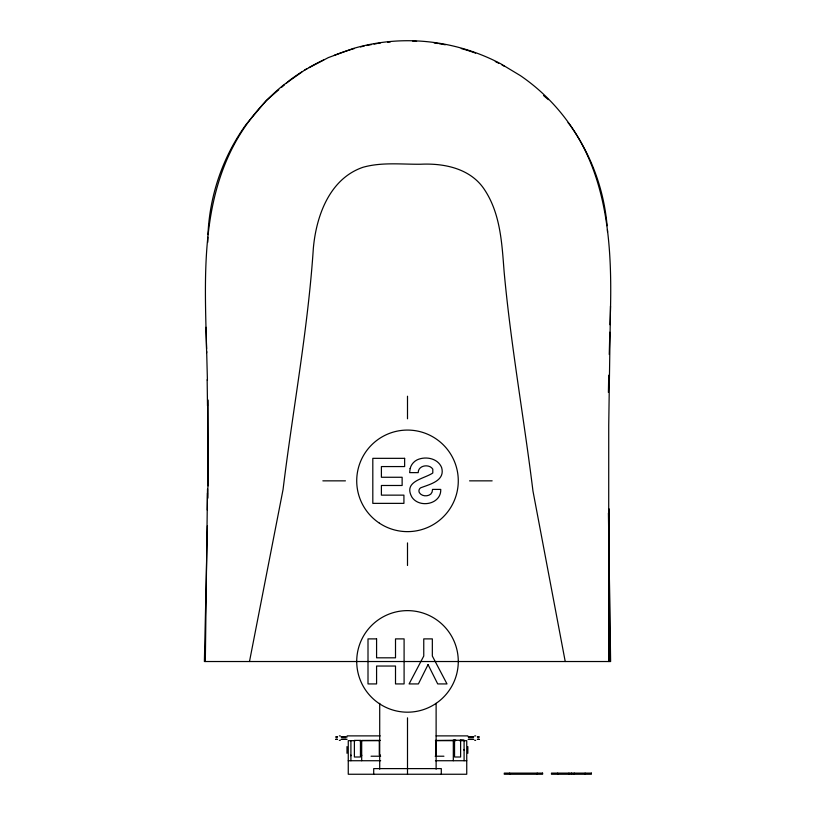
<?xml version="1.0" encoding="UTF-8"?>
<svg xmlns="http://www.w3.org/2000/svg" width="815" height="815" viewBox="0 0 815 815"><rect width="100%" height="100%" fill="white"/><g stroke="black" fill="none" stroke-linecap="round" stroke-linejoin="round"><path stroke-width="1.22" d="M350.908 755.77L350.908 755.098M350.908 740.896L350.908 760.731M361.687 755.77L361.687 755.098M464.092 750.33L464.092 749.443M435.505 740.448L464.092 740.203M464.092 760.731L464.092 740.672M207.499 489.102L205.319 661.525M207.285 510.058L207.458 493.004M207.896 498.118L207.794 400.236M608.398 392.443L608.734 375.216M610.486 306.094L608.734 425.206L608.693 661.525L609.019 508.906L609.834 661.525M207.417 525.818L204.382 661.525L610.618 661.525L609.212 566.374M610.028 324.706C612.503 255.258 610.537 179.697 567.556 121.404A193.654 193.654 0 0 0 520.398 75.632L500.583 63.692A200.704 200.704 0 0 0 430.483 42.034A195.549 195.549 0 0 0 353.068 48.543L328.333 57.6L305.004 69.846L283.518 85.025A196.537 196.537 0 0 0 233.742 145.386C200.072 209.088 205.034 283.223 206.643 352.885M609.243 354.484L609.844 332.194M335.841 737.005L337.532 736.852M479.159 739.266L477.335 739.419M249.492 661.525L283.049 489.56C292.891 409.181 307.958 329.392 313.327 248.514C316.159 216.138 329.505 178.689 363.032 167.269C381.817 161.981 401.459 164.447 420.693 164.233C444.511 163.092 470.999 168.593 484.782 190.078C500.563 214.162 501.938 243.736 504.108 271.558C510.832 345.03 523.923 417.738 532.949 490.936L565.223 661.525M278.761 89.762L266.342 100.479L245.957 124.624A203.801 203.801 0 0 0 207.957 234.649M281.623 87.287L284.486 84.811M286.401 83.161L290.221 79.87A198.514 198.514 0 0 1 301.632 71.995M347.129 739.266L340.996 739.419M322.862 480.85L345.438 480.85M469.562 480.85L492.138 480.85M339.346 735.884L340.273 735.884M347.129 735.884L380.177 735.884M436.096 735.884L467.871 735.884M474.727 735.884L475.654 735.884M340.996 736.852L347.129 737.005M468.126 736.852L473.8 736.852M477.335 736.852L479.159 737.005M335.912 737.005L337.359 737.005M341.597 737.005L345.876 737.005M468.513 737.005L473.403 737.005M477.641 737.005L479.088 737.005M335.912 739.266L337.359 739.266M341.597 739.266L345.876 739.266M468.513 739.266L473.403 739.266M477.641 739.266L479.088 739.266M337.532 739.419L335.841 739.266M468.126 739.419L473.8 739.419M455.707 740.061L453.313 740.061L453.313 760.731M460.495 740.061L464.092 740.387M339.346 740.387L340.273 740.387M380.391 740.387L361.687 740.448L361.687 760.731M474.727 740.387L475.654 740.387M355.452 740.672L348.26 740.672L348.26 774.25L466.74 774.25L466.74 740.672L459.548 740.672M359.262 740.672L379.566 740.672M435.434 740.672L455.738 740.672M380.391 755.036L379.291 755.036L379.291 740.387M435.668 755.036L435.709 740.387M371.059 756.218L380.646 756.218M435.179 756.218L443.93 756.218M348.26 760.731L380.646 760.731M435.434 760.731L466.74 760.731M543.564 95.538L548.342 99.654M568.055 122.688L569.685 124.624A203.801 203.801 0 0 1 607.104 225.755M208.222 485.832L207.743 399.635M206.001 327.273L206.592 348.789M206.664 351.316L207.417 380.411M608.418 513.083L608.907 546.07M207.153 379.729L207.499 405.86M585.129 773.119L585.129 774.25M574.259 773.119L574.259 774.25M571.519 773.119L571.519 774.25M568.931 773.119L568.931 774.25M557.694 773.119L557.694 774.25M537.197 773.119L537.197 774.25M509.681 773.119L509.681 774.25M467.841 746.591L467.841 753.305M460.618 740.387L460.618 757.003L454.546 757.003L454.546 740.387M441.292 774.25L441.292 768.606L373.708 768.606L373.708 774.25M436.117 703.325L436.117 769.187M407.5 396.212L407.5 418.788M407.5 542.912L407.5 565.488M407.5 717.832L407.5 774.25M379.709 703.325L379.709 769.187M347.007 746.591L347.007 753.305M607.399 229.565A203.801 203.801 0 0 1 607.552 232.112M304.861 69.998A198.514 198.514 0 0 1 307.031 68.704M309.211 67.431A198.514 198.514 0 0 1 323.728 59.902M334.15 55.379A198.514 198.514 0 0 1 354.393 48.533M360.485 46.934A198.514 198.514 0 0 1 364.173 46.068M366.628 45.528A198.514 198.514 0 0 1 371.569 44.55M374.044 44.102A198.514 198.514 0 0 1 376.52 43.694M377.753 43.501A198.514 198.514 0 0 1 380.238 43.134M387.726 42.227A198.514 198.514 0 0 1 390.232 41.993M412.838 41.27A198.514 198.514 0 0 1 416.608 41.402M434.161 42.961A198.514 198.514 0 0 1 437.889 43.501M439.122 43.694A198.514 198.514 0 0 1 445.306 44.784M461.249 48.533A198.514 198.514 0 0 1 475.603 53.138M495.316 61.532A198.514 198.514 0 0 1 498.678 63.224M502.02 64.986A198.514 198.514 0 0 1 504.23 66.188M207.774 242.269A203.801 203.801 0 0 1 207.866 237.196M410.139 468.564L409.639 472.629L418.217 472.639C418.075 465.273 429.271 463.541 432.796 469.155L432.796 473.006C423.973 478.986 402.977 481.135 411.932 497.181C419.491 508.56 441.333 504.312 440.752 489.407L432.531 489.407L432.072 492.107L430.748 494.135C427.447 496.753 421.742 496.406 419.389 492.698A3.668 3.668 0 0 1 420.652 487.808C429.699 484.324 445.377 480.86 441.659 467.657C438.001 458.264 425.552 455.901 417.107 459.874A13.295 13.295 0 0 0 410.139 468.564M428.048 664.622L418.401 683.928L409.099 683.928L423.759 656.044L423.759 638.889L432.337 638.889L432.337 656.044L446.997 683.928L437.706 683.928L428.048 664.622M404.637 458.336L372.812 458.336L372.812 503.364L403.924 503.364L403.924 495.143L381.4 495.143L381.4 485.485L402.131 485.485L402.131 477.264L381.4 477.264L381.4 466.567L404.637 466.567L404.637 458.336M376.581 638.889L368.003 638.889L368.003 683.928L376.581 683.928L376.581 666.038L395.509 666.038L395.509 683.928L404.097 683.928L404.097 638.889L395.509 638.889L395.509 657.817L376.581 657.817L376.581 638.889M360.454 740.387L354.382 740.387L354.382 757.003L360.454 757.003L360.454 740.387M542.596 773.119L504.281 773.119L504.281 774.25L542.596 774.25L542.596 773.119M591.374 773.119L551.48 773.119L551.48 774.25L591.374 774.25L591.374 773.119M379.393 523.149A50.785 50.785 0 0 0 458.183 484.039A50.785 50.785 0 0 0 384.924 435.363A50.785 50.785 0 0 0 379.393 523.149M379.393 703.702A50.785 50.785 0 0 0 458.183 664.592A50.785 50.785 0 0 0 384.924 615.916A50.785 50.785 0 0 0 379.393 703.702"/></g></svg>
